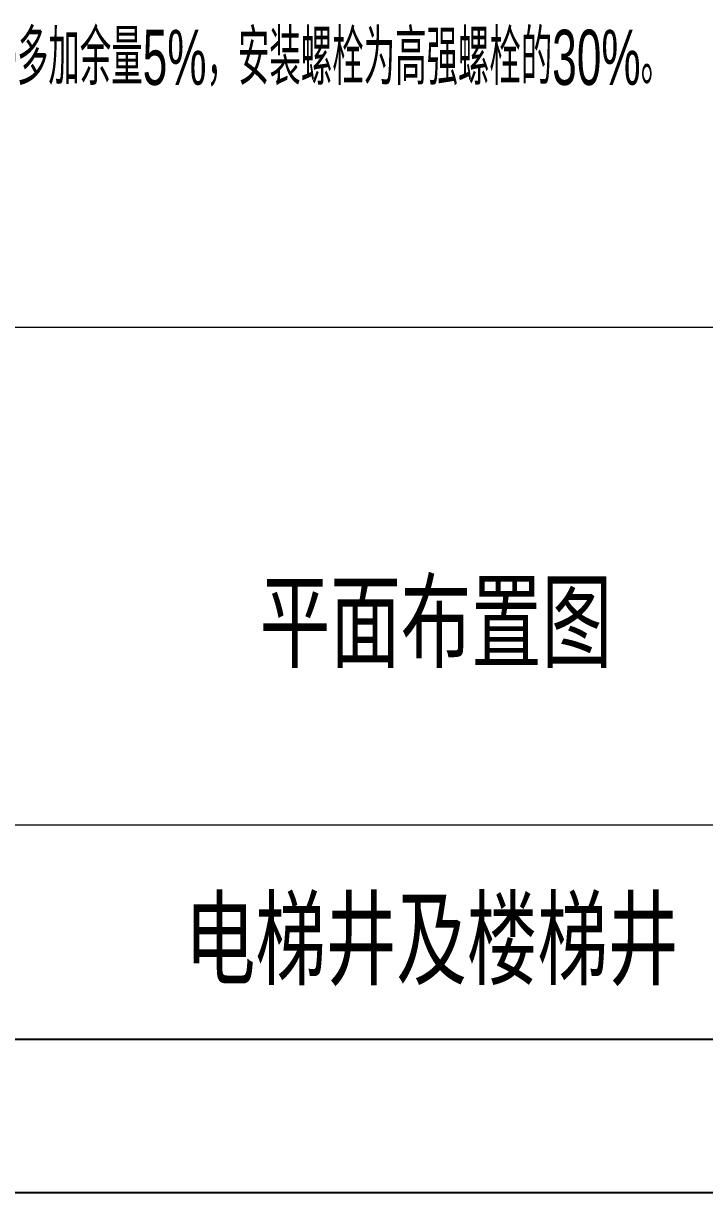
# Model space of a CAD drawing. Header units: millimetres. Extents: x 0 to 594, y 0 to 420.
# Drawn here: x 475.7 to 520.2, y 0 to 76.3 of the extents above; entities that cross this region are included whole.
import ezdxf
from ezdxf.enums import TextEntityAlignment as Align

# ---------------------------------------------------------------- set-up
doc = ezdxf.new("R2010")
doc.units = ezdxf.units.MM
doc.header["$MEASUREMENT"] = 0
doc.linetypes.add('XKITLINE00', pattern=[0])
doc.layers.add('11字体层', color=3, linetype='Continuous')
doc.styles.add('HZ', font='dgtxt.shx', dxfattribs={"width": 0.75, "bigfont": 'dghzfs.shx'})
doc.styles.add('STYLE_2', font='ARIAL.TTF', dxfattribs={"height": 0.2})

# ---------------------------------------------------------------- blocks, each defined once
blk = doc.blocks.new('*D0')
at = {"color": 0, "linetype": 'XKITLINE00'}
blk.add_line((584, 10), (25, 10), dxfattribs=at)
at = {"color": 1, "linetype": 'XKITLINE00'}
blk.add_line((0, 0), (594, 0), dxfattribs=at)

msp = doc.modelspace()

# ---------------------------------------------------------------- linework, layer by layer
at = {"color": 0, "linetype": 'XKITLINE00', "lineweight": 0}
for p, q in [((404, 56.5), (584, 56.5)), ((474.5, 24), (533, 24)), ((404, 10), (584, 10)), ((584, 10), (404, 10)), ((533, 10), (474.5, 10))]:
    msp.add_line(p, q, dxfattribs=at)

# ---------------------------------------------------------------- block references
msp.add_blockref('*D0', (0, 0))

# ---------------------------------------------------------------- texts
at = {"color": 3, "lineweight": 0, "style": 'STYLE_2', "width": 0.675}
for s, p in [('平面布置图', (491.185, 34.791)), ('电梯井及楼梯井', (486.298, 14.083))]:
    msp.add_text(s, height=5, dxfattribs=at).set_placement(p)
at = {"layer": '11字体层', "linetype": 'ByBlock', "lineweight": 0, "style": 'HZ', "width": 0.6}
msp.add_text('大于600多加余量3%%%，小于300颗多加余量5%%%+10，大于300小于600多加余量5%%%，安装螺栓为高强螺栓的30%%%。', height=3.6, dxfattribs=at).set_placement((403.816, 74.109), align=Align.MIDDLE_LEFT)

doc.saveas('drawing.dxf')
